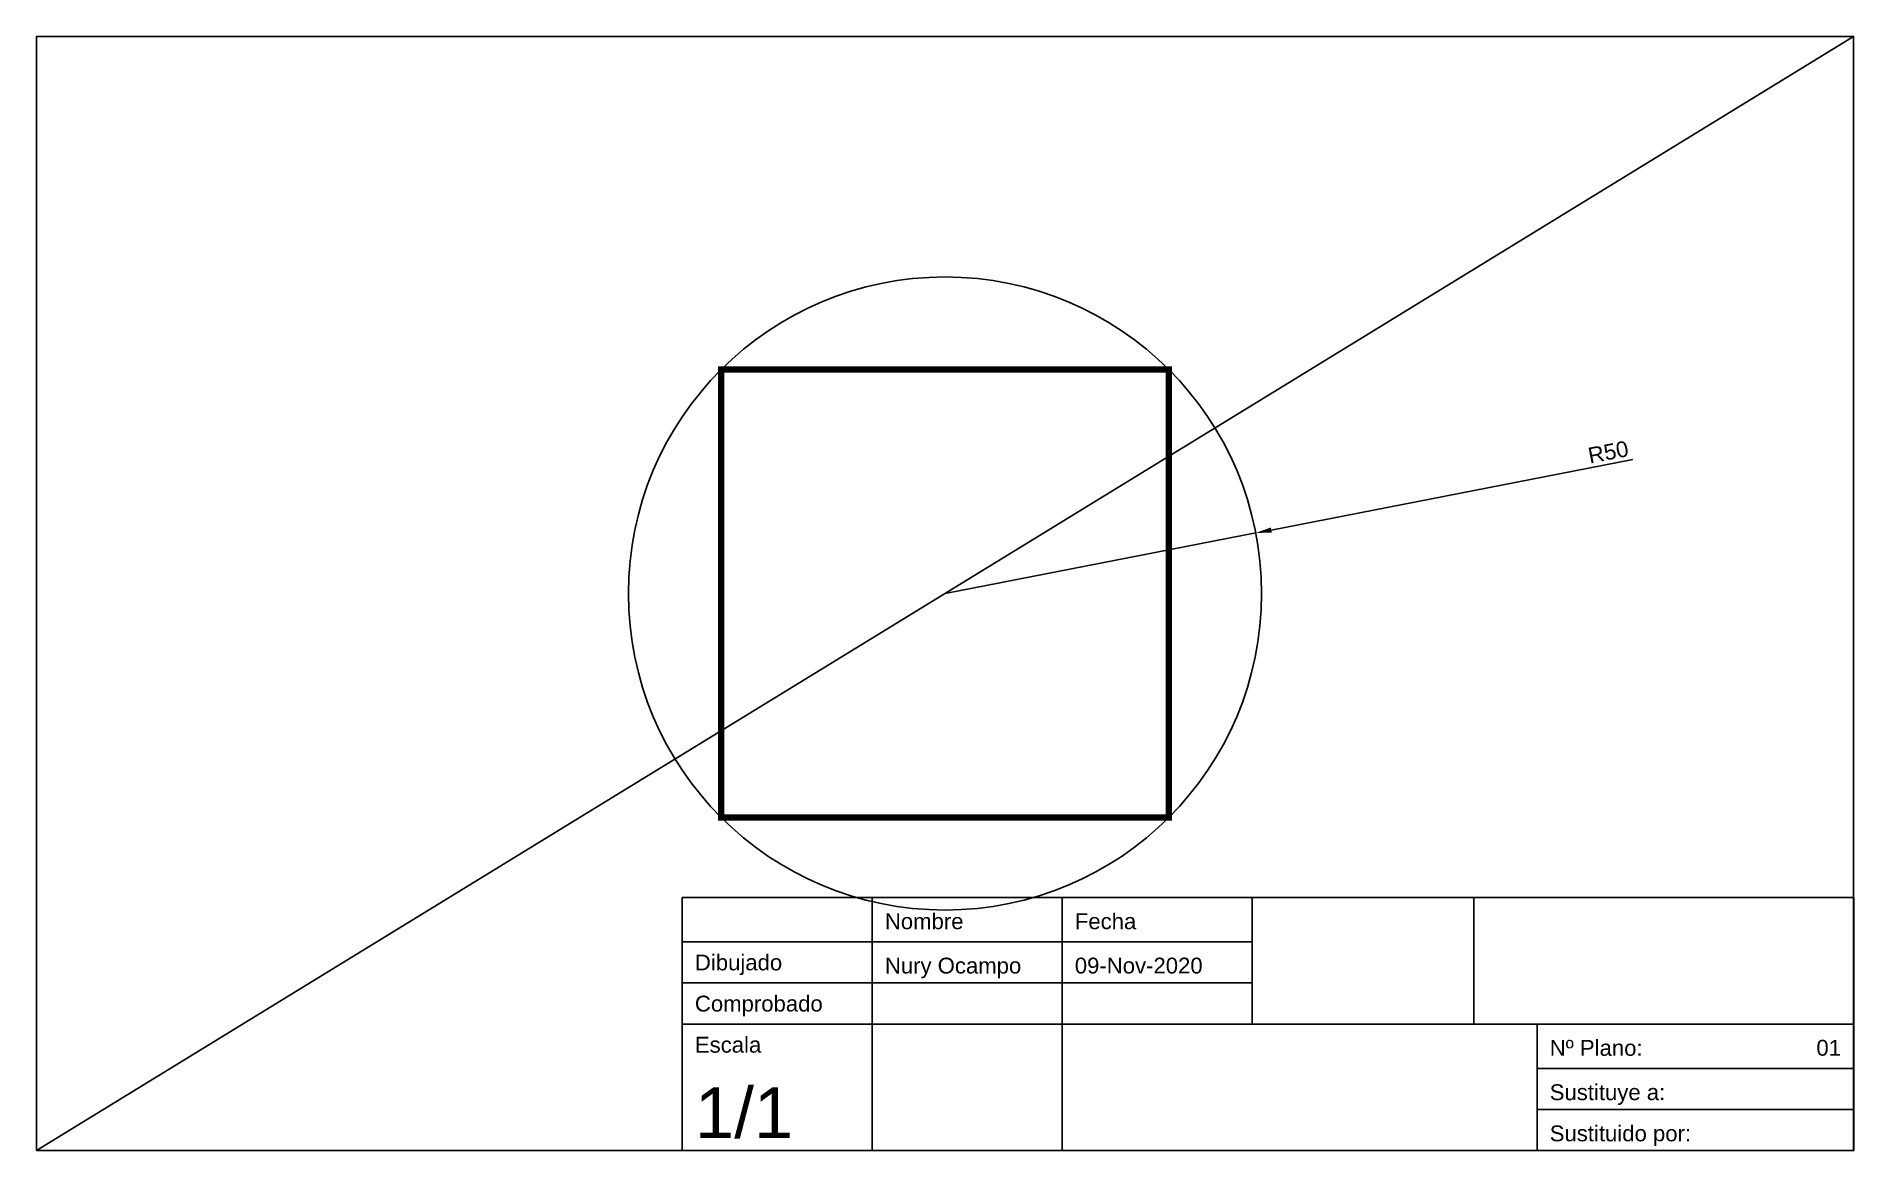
# Model space of a CAD drawing. Header units: millimetres. Extents: x 24876 to 25163, y 6120 to 6296.
import ezdxf
from ezdxf.enums import TextEntityAlignment as Align

# ---------------------------------------------------------------- set-up
doc = ezdxf.new("R2010")
doc.units = ezdxf.units.MM
doc.layers.add('auxiliares', color=254, linetype='Continuous')
doc.styles.get("Standard").update_dxf_attribs({"font": 'arial.ttf'})
doc.dimstyles.new('ISO-25', dxfattribs={"dimtxt": 2.5, "dimasz": 2.5, "dimexe": 1.25, "dimexo": 2, "dimtad": 1, "dimtxsty": 'Standard', "dimcen": 2.5, "dimadec": 0, "dimazin": 0, "dimtfac": 1, "dimtmove": 0, "dimatfit": 3, "dimfxl": 1, "dimarcsym": 0})

# ---------------------------------------------------------------- blocks, each defined once
blk = doc.blocks.new('cajetin_Nury')
for p, q in [((24978.29, 6160.34), (25008.29, 6160.34)), ((24978.29, 6153.34), (24978.29, 6160.34)), ((25008.29, 6160.34), (25038.29, 6160.34)), ((25008.29, 6160.34), (25008.29, 6120.34)), ((25008.29, 6160.34), (25008.29, 6120.34)), ((25038.29, 6160.34), (25068.29, 6160.34)), ((25038.29, 6160.34), (25038.29, 6120.34)), ((25038.29, 6160.34), (25038.29, 6120.34)), ((25068.29, 6160.34), (25103.29, 6160.34)), ((25068.29, 6160.34), (25068.29, 6140.34)), ((25068.29, 6160.34), (25068.29, 6140.34)), ((25103.29, 6160.34), (25163.29, 6160.34)), ((25103.29, 6160.34), (25103.29, 6140.34)), ((25163.29, 6160.34), (25163.29, 6140.34)), ((24978.29, 6155.32), (24978.29, 6155.32)), ((24978.29, 6155.32), (24978.29, 6155.32)), ((24978.29, 6155.32), (24978.29, 6155.32)), ((24978.29, 6153.34), (25008.29, 6153.34)), ((24978.29, 6146.84), (24978.29, 6153.34)), ((25008.29, 6153.34), (25038.29, 6153.34)), ((25038.29, 6153.34), (25068.29, 6153.34)), ((24978.29, 6146.84), (25008.29, 6146.84)), ((24978.29, 6140.34), (24978.29, 6146.84)), ((25008.29, 6146.84), (25038.29, 6146.84)), ((25038.29, 6146.84), (25068.29, 6146.84)), ((24978.29, 6140.34), (25008.29, 6140.34)), ((24978.29, 6120.34), (24978.29, 6140.34)), ((25008.29, 6140.34), (25038.29, 6140.34)), ((25038.29, 6140.34), (25068.29, 6140.34)), ((25068.29, 6140.34), (25113.29, 6140.34)), ((25113.29, 6140.34), (25113.29, 6120.34)), ((25163.29, 6140.34), (25113.29, 6140.34)), ((25163.29, 6140.34), (25163.29, 6133.34)), ((25113.29, 6133.34), (25143.29, 6133.34)), ((25143.29, 6133.34), (25163.29, 6133.34)), ((25163.29, 6133.34), (25163.29, 6126.84)), ((25113.29, 6126.84), (25143.29, 6126.84)), ((25143.29, 6126.84), (25163.29, 6126.84)), ((25163.29, 6126.84), (25163.29, 6120.34)), ((25163.29, 6120.34), (24978.29, 6120.34)), ((25113.29, 6120.34), (25143.29, 6120.34))]:
    blk.add_line(p, q)
for s, p in [('Nombre', (25010.29, 6155.32)), ('Fecha', (25040.29, 6155.32)), ('Dibujado', (24980.29, 6148.82)), ('Nury Ocampo', (25010.29, 6148.32)), ('Comprobado', (24980.29, 6142.32)), ('Escala', (24980.29, 6135.82)), ('Nº Plano:', (25115.29, 6135.32)), ('Sustituye a:', (25115.29, 6128.32)), ('Sustituido por:', (25115.29, 6121.82))]:
    blk.add_text(s, height=2.5).set_placement(p)
blk = doc.blocks.new('*U17')
blk.add_circle((50, 50), 50)
blk = doc.blocks.new('*U18')
at = {"layer": 'auxiliares', "color": 0, "linetype": 'ByBlock', "lineweight": -2, "transparency": 16777216}
blk.add_blockref('*U17', (24969.79, 6158.34), dxfattribs=at)
for p, rotation in [((25069.79, 6158.34), 90.00000000000001), ((25069.79, 6258.34), 180), ((24969.79, 6258.34), 269.9999999999999)]:
    blk.add_blockref('*U17', p, dxfattribs=dict(at, rotation=rotation))
blk = doc.blocks.new('*D29')
at = {"layer": 'auxiliares', "color": 0, "lineweight": -2, "transparency": 16777216}
for p, q in [((25128.44, 6229.49), (25071.32, 6218.37)), ((25019.79, 6208.34), (25068.87, 6217.9))]:
    blk.add_line(p, q, dxfattribs=at)
at = {"layer": 'auxiliares', "color": 0, "transparency": 16777216}
blk.add_solid([(25071.24, 6218.78), (25071.4, 6217.96), (25068.87, 6217.9)], dxfattribs=at)
at = {"layer": 'Defpoints', "color": 0, "transparency": 16777216}
for p in [(25068.87, 6217.9), (25019.79, 6208.34)]:
    blk.add_point(p, dxfattribs=at)
at = {"layer": 'auxiliares', "color": 0, "transparency": 16777216, "insert": (25124.53, 6230.67), "char_height": 2.5, "attachment_point": 5, "rotation": 11.0169}
blk.add_mtext('R50', dxfattribs=at)

msp = doc.modelspace()

# ---------------------------------------------------------------- linework, layer by layer
msp.add_lwpolyline([(24876.288, 6120.341), (25163.288, 6120.341), (25163.288, 6296.341), (24876.288, 6296.341)], close=True)
at = {"lineweight": 100, "const_width": 1}
msp.add_lwpolyline([(24984.432, 6243.697), (25055.143, 6243.697), (25055.143, 6172.986), (24984.432, 6172.986), (24984.432, 6243.697)], close=True, dxfattribs=at)
at = {"layer": 'auxiliares'}
msp.add_line((24876.288, 6120.341), (25163.288, 6296.341), dxfattribs=at)

# ---------------------------------------------------------------- block references
msp.add_blockref('cajetin_Nury', (0, 0))
msp.add_blockref('*U18', (0, 0), dxfattribs=at)

# ---------------------------------------------------------------- texts
for s, height, p in [('09-Nov-2020', 2.5, (25040.288, 6148.323)), ('1/1', 8, (24980.288, 6122.323))]:
    msp.add_text(s, height=height).set_placement(p)
msp.add_text('01', height=2.5).set_placement((25161.288, 6135.341), align=Align.RIGHT)

# ---------------------------------------------------------------- dimensions: what is measured, and where the dimension line sits
dim = msp.add_radius_dim(center=(25019.788, 6208.341), mpoint=(25068.866, 6217.896), dimstyle='ISO-25', dxfattribs=at)
dim.commit()
dim.dimension.update_dxf_attribs({"geometry": '*D29', "text_midpoint": (25124.895, 6228.804), "dimtype": 164})

doc.saveas('drawing.dxf')
